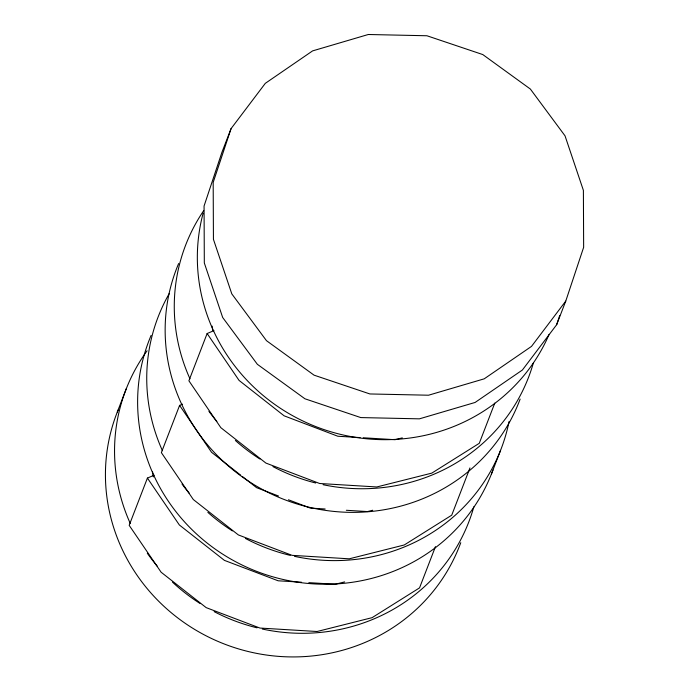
<?xml version="1.0" encoding="UTF-8"?>
<svg xmlns="http://www.w3.org/2000/svg" width="690" height="690" viewBox="0 0 690 690"><rect width="100%" height="100%" fill="white"/><g stroke="black" fill="none" stroke-linecap="round" stroke-linejoin="round"><path stroke-width="1.03" d="M231.055 128.65L213.184 182.401L213.434 239.335L231.797 293.871L266.469 340.67L314.054 375.162L369.9 393.956L428.542 395.215L484.225 378.827L531.516 346.38L565.774 301.064L583.645 247.313L583.395 190.38L565.032 135.844L530.36 89.044L482.776 54.562L426.929 35.759L368.296 34.5L312.605 50.888L265.314 83.335L231.055 128.65L221.939 152.274L204.067 206.034L204.318 262.959L222.68 317.495L257.353 364.294L304.937 398.786L360.784 417.579L419.425 418.839L475.108 402.451L522.399 370.013L556.658 324.697L565.774 301.064M556.658 324.697L559.693 315.563M117.291 412.059L126.408 388.427M154.241 475.177L147.41 478.084L129.177 525.34L161.124 572.226L206.172 607.623L259.914 628.047L317.081 631.505L372.091 617.662L419.546 587.871L435.45 546.653M213.96 330.622L207.129 333.529L188.896 380.785L220.843 427.679L265.892 463.068L319.634 483.492L376.8 486.959L431.811 473.116L479.265 443.316L494.782 403.107M182.522 404.142L179.598 405.392L161.365 452.64L193.312 499.534L238.361 534.931L292.094 555.355L349.269 558.814L404.271 544.971L451.726 515.18L469.959 467.923M491.444 473.961L500.561 450.337M402.305 437.874L395.034 439.703L363.276 437.779M372.686 510.255L367.503 511.566L346.328 510.281M344.655 581.903L335.314 584.258L308.853 582.653M360.102 437.589L337.867 436.244L284.125 415.82L239.076 380.423L207.129 333.529M325.154 508.996L310.328 508.099L288.437 499.776M301.435 582.205L278.148 580.79L224.405 560.366L179.357 524.978L147.41 478.084M278.484 495.998L256.594 487.675L242.414 476.531M240.741 475.22L211.545 452.286L179.598 405.392M520.122 399.122A183.756 176.631 21.1 0 1 282.693 498.922A183.756 176.631 21.1 0 1 178.624 263.554M533.284 363.242A183.756 176.631 21.1 0 1 323.049 484.699M315.727 483.009A183.756 176.631 21.1 0 1 272.93 466.587M259.949 459.048A183.756 176.631 21.1 0 1 235.376 440.487M216.858 421.452A183.756 176.631 21.1 0 1 208.923 411.335M189.966 378.819A183.756 176.631 21.1 0 1 203.722 210.605M212.736 330.277A147.005 141.303 21.1 0 1 212.106 326.094M549.128 334.339A183.756 176.631 21.1 0 1 322.221 428.973A183.756 176.631 21.1 0 1 203.145 213.167M492.962 469.976A183.756 176.631 21.1 0 1 255.68 570.992A183.756 176.631 21.1 0 1 151.093 335.418M509.082 421.443A183.756 176.631 21.1 0 1 294.457 556.338M290.274 555.381A183.756 176.631 21.1 0 1 245.398 538.442M232.409 530.903A183.756 176.631 21.1 0 1 207.845 512.351M189.327 493.307A183.756 176.631 21.1 0 1 182.022 484.07M162.426 450.682A183.756 176.631 21.1 0 1 169.317 293.457M460.773 542.668A183.756 176.631 21.1 0 1 224.526 644.089A183.756 176.631 21.1 0 1 118.085 410.084M473.858 506.762A183.756 176.631 21.1 0 1 262.278 629.03M257.042 627.822A183.756 176.631 21.1 0 1 214.159 611.633M200.229 603.595A183.756 176.631 21.1 0 1 172.5 582.153M157.139 565.998A183.756 176.631 21.1 0 1 147.306 553.251M130.238 523.374A183.756 176.631 21.1 0 1 147.091 350.77M153.378 476.919A147.005 141.303 21.1 0 1 152.533 471.701"/></g></svg>
